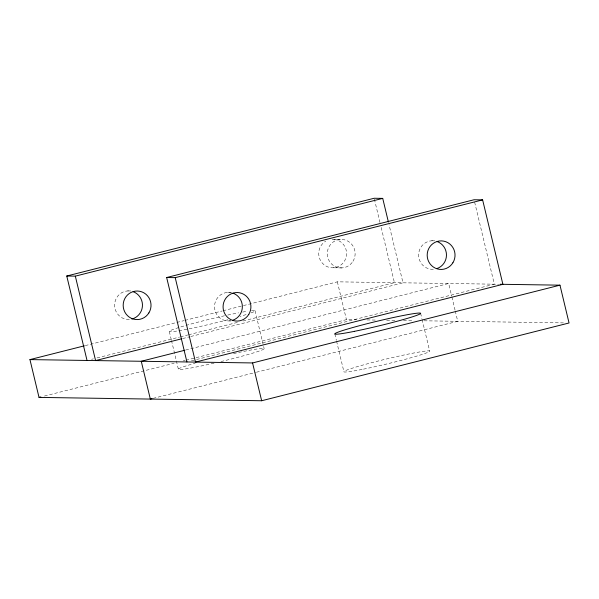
<?xml version="1.0" encoding="UTF-8"?>
<svg xmlns="http://www.w3.org/2000/svg" width="599" height="599" viewBox="0 0 599 599"><rect width="100%" height="100%" fill="white"/><g stroke="black" fill="none" stroke-linecap="round" stroke-linejoin="round"><path stroke-width="0.45" stroke-dasharray="3 2.25" d="M85.268 345.608L175.941 322.666M176.847 322.434L184.103 320.6M185.009 320.368L222.192 310.963M223.098 310.731L337.349 281.829L498.608 284.248M91.565 359.31L93.377 358.853M97.008 357.932L179.528 337.057M180.434 336.825L187.689 334.991M188.595 334.759L239.375 321.918M242.999 320.997L394.434 282.683L381.136 227.306M182.65 338.562L189.898 336.728M190.811 336.496L403 282.818L389.051 224.707M185.69 350.026L448.666 283.499L451.691 296.101M44.468 396.029L174.137 363.226M183.204 360.927L185.024 360.471M185.93 360.239L346.432 319.634L356.719 319.791M191.463 360.808L494.332 284.188L474.273 200.658M153.059 398.387L255.526 372.466M256.432 372.234L457.741 321.304L455.36 311.405M340.404 239.413L331.839 239.278A14.279 13.927 -89.1 0 1 345.915 257.899A14.279 13.927 -89.1 0 1 323.879 264.631A14.279 13.927 -89.1 0 1 325.729 241.15M431.737 240.783L435.159 240.835M333.463 267.79L342.029 267.918M127.729 290.919L131.151 290.972M227.62 292.417L231.042 292.469M367.007 319.941L376.359 320.083M386.647 320.24L396.006 320.383M403.486 320.495L413.774 320.645M424.07 320.802L563.434 322.891M229.245 320.929L230.959 320.952M451.908 297.007L455.143 310.507M420.603 313.255L421.906 318.653M422.115 319.559L429.685 351.059M374.382 199.16L380.051 222.768M337.349 281.829L346.432 319.634M334.856 334.002L336.368 340.307M336.586 341.205L343.931 371.807M255.069 310.769L264.144 348.573M224.46 315.778A44.131 2.463 -13.5 0 0 169.315 331.509L171.262 339.618M171.479 340.517L178.397 369.321M129.347 319.424A14.279 13.927 -89.1 0 1 114.619 304.629A14.279 13.927 -89.1 0 1 130.425 291.024M251.535 310.716A44.131 2.463 -13.5 0 1 250.764 313.022M246.077 314.587A44.131 2.463 -13.5 0 1 240.012 316.414M227.867 319.754A44.131 2.463 -13.5 0 1 169.315 331.509M227.77 315.052A44.131 2.463 -13.5 0 1 238.529 312.843M242.655 312.072A44.131 2.463 -13.5 0 1 247.492 311.255M233.535 353.59A44.131 2.463 -13.5 0 1 263.695 349.18A44.131 2.463 -13.5 0 1 220.739 361.609M214.053 363.174A44.131 2.463 -13.5 0 1 179.61 369.523A44.131 2.463 -13.5 0 1 195.117 363.196M230.533 320.787A14.279 13.927 -89.1 0 1 214.517 306.082A14.279 13.927 -89.1 0 1 231.686 292.791M433.362 269.288A14.279 13.927 -89.1 0 1 418.626 254.493A14.279 13.927 -89.1 0 1 434.432 240.888M353.006 261.254A14.279 13.927 -89.1 0 0 341.737 239.398A14.279 13.927 -89.1 0 0 328.903 260.34A14.279 13.927 -89.1 0 0 353.006 261.254M363.496 369.141A44.131 2.463 -13.5 0 0 429.67 351.306A44.131 2.463 -13.5 0 0 367.262 363.855A44.131 2.463 -13.5 0 0 363.496 369.141"/><path stroke-width="0.9" d="M87.035 360.456L66.759 276.019L374.165 198.254L382.724 198.381L388.392 221.982M66.759 276.019L75.324 276.146L382.724 198.381M166.657 277.524L474.056 199.752L482.622 199.879L502.89 284.315L195.491 362.088L175.215 277.651L166.657 277.524L186.925 361.953M175.215 277.651L482.622 199.879M500.113 284.27L559.975 285.169L569.05 322.981L261.651 400.746L39.025 397.407L29.95 359.602L84.354 345.833M181.737 338.787L95.593 360.583L75.324 276.146M184.784 350.258L141.259 361.272L150.334 399.076L152.153 398.62M39.025 397.407L40.837 396.95M29.95 359.602L252.568 362.942L559.975 285.169M252.568 362.942L261.651 400.746M133.15 291.698A14.279 13.927 -89.1 0 1 131.862 319.035M233.048 293.196A14.279 13.927 -89.1 0 1 232.959 320.173M437.165 241.562A14.279 13.927 -89.1 0 1 437.075 268.532M148.896 312.888A14.279 13.927 -89.1 0 0 137.62 291.032A14.279 13.927 -89.1 0 0 124.787 311.982A14.279 13.927 -89.1 0 0 148.896 312.888M354.413 331.337A44.131 2.463 -13.5 0 0 420.595 313.502A44.131 2.463 -13.5 0 0 358.18 326.051A44.131 2.463 -13.5 0 0 354.413 331.337M248.787 314.393A14.279 13.927 -89.1 0 0 237.518 292.537A14.279 13.927 -89.1 0 0 224.677 313.479A14.279 13.927 -89.1 0 0 248.787 314.393M452.904 262.751A14.279 13.927 -89.1 0 0 441.635 240.895A14.279 13.927 -89.1 0 0 428.794 261.845A14.279 13.927 -89.1 0 0 452.904 262.751"/></g></svg>
